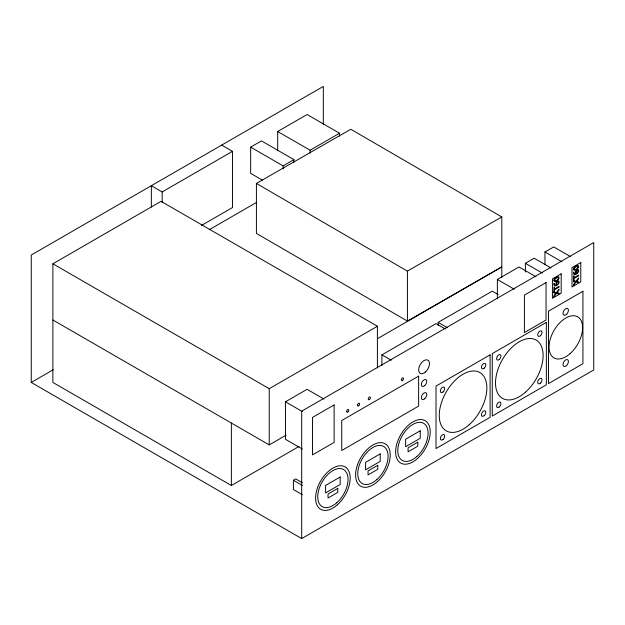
<?xml version="1.0" encoding="UTF-8"?>
<svg xmlns="http://www.w3.org/2000/svg" width="625" height="625" viewBox="0 0 625 625"><rect width="100%" height="100%" fill="white"/><g stroke="black" fill="none" stroke-linecap="round" stroke-linejoin="round"><path stroke-width="0.94" d="M151.352 207.023L151.352 185.703L162.172 191.945L232.484 151.352L232.484 207.562L201.516 225.438M262.305 180.094L250.648 173.367L250.648 147.141L261.469 140.891L293.922 159.633L293.922 162.547M277.672 150.727L277.672 131.508L307.094 114.523L339.547 133.258L339.547 136.141M298.977 446.461L231.367 485.5L52.883 382.445L52.883 263.789L161.055 201.336L377.406 326.242L377.406 367.914M250.648 147.141L283.102 165.875L293.922 159.633M277.672 131.508L310.117 150.242L339.547 133.258M209.227 229.727L256.555 202.406M323.32 124.352L323.32 86.422L31.25 255.039L31.25 382.445L53.195 369.773M52.883 263.789L269.234 388.695L377.406 326.242M377.57 338.633L501.805 266.906L407.422 321.086L256.414 233.406L256.414 183.445L350.789 129.266L501.805 216.945L501.805 277.641M302.359 449.039L285.453 439.281L285.453 401.805L307.094 389.32L323.992 399.078M497.367 298.68L497.367 279.461L519 266.969L535.898 276.734M525.383 272L525.383 263.289L534.148 258.227L551.047 267.984M544.961 264.57L544.961 251.984L553.727 246.922L570.625 256.68M381.93 365.586L381.93 354.852L436.016 323.625L445.312 328.992M438.18 325.305L438.18 322.375L492.266 291.148L498.18 294.562M52.883 319.992L269.234 444.898L286.133 435.141M553.883 292.109L554.492 291.758L554.492 289.766L559.023 287.148L559.023 286.359L554.492 288.977L554.492 286.984L553.883 287.336L553.883 293L555.898 293.273L553.883 295.859L553.883 296.758L556.453 293.445L559.023 293.852L559.023 292.992L556.969 292.711L559.023 290.078L559.023 289.172L556.414 292.539L553.883 292.141M573.461 280.805L574.07 280.453L574.07 278.461L578.602 275.844L578.602 275.055L574.07 277.672L574.07 275.68L573.461 276.031L573.461 281.695L575.477 281.969L573.461 284.555L573.461 285.461L576.031 282.141L578.602 282.547L578.602 281.688L576.547 281.406L578.602 278.773L578.602 277.867L575.992 281.234L573.461 280.836M302.445 494.75L293.406 489.523L293.406 480.281L295.734 478.938L302.305 482.734M301.68 538.578L593.75 369.961L593.75 242.555L301.68 411.172L301.68 538.578L31.25 382.445M256.414 183.445L407.422 271.125L501.805 216.945M544.961 251.984L561.867 261.742M525.383 263.289L542.289 273.047M497.367 279.461L514.266 289.219M221.664 145.109L232.484 151.352M438.18 322.375L447.477 327.742M381.93 354.852L391.227 360.219M285.453 401.805L302.359 411.562M293.406 480.281L302.445 485.5M407.422 271.125L407.422 321.086M310.117 150.242L310.117 153.125M283.102 165.875L283.102 168.789M269.234 388.695L269.234 444.898M231.367 423.039L231.367 485.5M162.172 191.945L162.172 202.609M553.805 284.008C553.719 288.43 560.648 283.938 558.859 281.117A2.312 1.336 -60 0 0 558.086 280.867L556.039 282.547L556.102 284.898L554.812 285.102A1.82 1.055 -60 0 1 554.406 284.492L554.516 283.328L553.805 284.008M573.383 272.703C573.297 277.125 580.227 272.633 578.438 269.812A2.312 1.336 -60 0 0 577.664 269.562L575.625 271.242L575.68 273.594L574.391 273.797A1.82 1.055 -60 0 1 573.984 273.188L574.094 271.992L573.383 272.703M556.336 283.297C557.539 288.086 560.336 277.609 556.336 283.297M575.922 271.992C577.117 276.781 579.914 266.305 575.922 271.992M553.82 280.227C553.75 283.727 558.922 280.094 559.086 278.102C559.148 274.602 553.992 278.242 553.82 280.227M573.398 268.922C573.336 272.422 578.5 268.789 578.672 266.797C578.727 263.297 573.57 266.938 573.398 268.922M554.383 280.055C557.875 283.609 561.281 272.312 554.383 280.055M573.961 268.75C577.453 272.305 580.859 261.008 573.961 268.75M334.133 404.93L312.5 417.422L312.5 454.891L334.133 442.406L334.133 404.93M546.047 282.586L524.406 295.078L524.406 332.547L546.047 320.055L546.047 282.586M561.188 273.844L552.43 278.898L552.43 298.258L561.188 293.203L561.188 273.844M580.766 262.539L572.008 267.594L572.008 286.953L580.766 281.898L580.766 262.539M418.641 376.125L341.734 420.531L341.734 450.508L418.641 406.102L418.641 376.125M582.93 291.266L548.516 311.133L548.516 383.578L582.93 363.711L582.93 291.266M490.102 354.852L436.016 386.078L436.016 448.531L490.102 417.305L490.102 354.852M546.352 322.375L492.266 353.602L492.266 416.055L546.352 384.828L546.352 322.375M340.188 477L325.586 485.438L325.586 492.93L340.188 484.5L340.188 477M380.211 453.898L365.609 462.328L365.609 469.82L380.211 461.391L380.211 453.898M420.234 430.789L405.633 439.219L405.633 446.711L420.234 438.281L420.234 430.789M337.758 488.398L328.023 494.023L328.023 498.016L337.758 492.398L337.758 488.398M377.781 465.297L368.047 470.914L368.047 474.914L377.781 469.289L377.781 465.297M417.805 442.188L408.07 447.805L408.07 451.805L417.805 446.18L417.805 442.188M424.75 385.609A3.828 2.211 -60 0 0 425.961 379.68A3.828 2.211 -60 0 0 421.438 383.695A3.828 2.211 -60 0 0 424.75 385.609M424.75 398.719A3.828 2.211 -60 0 0 425.961 392.797A3.828 2.211 -60 0 0 421.438 396.812A3.828 2.211 -60 0 0 424.75 398.719M425.461 371.984A7.648 4.414 -60 0 0 427.883 360.141A7.648 4.414 -60 0 0 418.836 368.164A7.648 4.414 -60 0 0 425.461 371.984M347.961 411.891A1.531 0.883 -60 0 0 348.445 409.523A1.531 0.883 -60 0 0 346.633 411.125A1.531 0.883 -60 0 0 347.961 411.891M358.781 405.648A1.531 0.883 -60 0 0 359.266 403.281A1.531 0.883 -60 0 0 357.453 404.883A1.531 0.883 -60 0 0 358.781 405.648M369.594 399.406A1.531 0.883 -60 0 0 370.078 397.031A1.531 0.883 -60 0 0 368.273 398.641A1.531 0.883 -60 0 0 369.594 399.406M402.695 380.289A1.531 0.883 -60 0 0 403.18 377.922A1.531 0.883 -60 0 0 401.375 379.531A1.531 0.883 -60 0 0 402.695 380.289M336.805 502.719A21.414 12.367 -60 0 0 343.594 469.539A21.414 12.367 -60 0 0 318.258 492.008A21.414 12.367 -60 0 0 336.805 502.719M337.367 504.805A24.477 14.133 -60 0 0 345.125 466.891A24.477 14.133 -60 0 0 316.172 492.57A24.477 14.133 -60 0 0 337.367 504.805M416.859 456.5A21.414 12.367 -60 0 0 423.648 423.328A21.414 12.367 -60 0 0 398.305 445.797A21.414 12.367 -60 0 0 416.859 456.5M417.414 458.594A24.477 14.133 -60 0 0 425.172 420.68A24.477 14.133 -60 0 0 396.219 446.352A24.477 14.133 -60 0 0 417.414 458.594M376.828 479.609A21.414 12.367 -60 0 0 383.617 446.43A21.414 12.367 -60 0 0 358.281 468.898A21.414 12.367 -60 0 0 376.828 479.609M377.391 481.703A24.477 14.133 -60 0 0 385.148 443.781A24.477 14.133 -60 0 0 356.195 469.461A24.477 14.133 -60 0 0 377.391 481.703M484.172 368.188A3.062 1.766 -60 0 0 485.141 363.445A3.062 1.766 -60 0 0 481.523 366.656A3.062 1.766 -60 0 0 484.172 368.188M443.07 391.914A3.062 1.766 -60 0 0 444.039 387.18A3.062 1.766 -60 0 0 440.422 390.383A3.062 1.766 -60 0 0 443.07 391.914M443.07 439.383A3.062 1.766 -60 0 0 444.039 434.641A3.062 1.766 -60 0 0 440.422 437.852A3.062 1.766 -60 0 0 443.07 439.383M469.219 424.68A33.656 19.43 -60 0 0 479.891 372.547A33.656 19.43 -60 0 0 440.07 407.852A33.656 19.43 -60 0 0 469.219 424.68M484.172 415.648A3.062 1.766 -60 0 0 485.141 410.906A3.062 1.766 -60 0 0 481.523 414.117A3.062 1.766 -60 0 0 484.172 415.648M540.422 335.711A3.062 1.766 -60 0 0 541.391 330.969A3.062 1.766 -60 0 0 537.773 334.18A3.062 1.766 -60 0 0 540.422 335.711M499.32 359.438A3.062 1.766 -60 0 0 500.289 354.703A3.062 1.766 -60 0 0 496.672 357.914A3.062 1.766 -60 0 0 499.32 359.438M499.32 406.906A3.062 1.766 -60 0 0 500.289 402.164A3.062 1.766 -60 0 0 496.672 405.375A3.062 1.766 -60 0 0 499.32 406.906M525.469 392.203A33.656 19.43 -60 0 0 536.141 340.07A33.656 19.43 -60 0 0 496.32 375.375A33.656 19.43 -60 0 0 525.469 392.203M540.422 383.172A3.062 1.766 -60 0 0 541.391 378.438A3.062 1.766 -60 0 0 537.773 381.641A3.062 1.766 -60 0 0 540.422 383.172M570.164 353.562A23.711 13.688 -60 0 0 577.68 316.828A23.711 13.688 -60 0 0 549.633 341.703A23.711 13.688 -60 0 0 570.164 353.562M566.422 365.641A3.828 2.211 -60 0 0 567.641 359.719A3.828 2.211 -60 0 0 563.109 363.727A3.828 2.211 -60 0 0 566.422 365.641M566.422 314.43A3.828 2.211 -60 0 0 567.641 308.508A3.828 2.211 -60 0 0 563.109 312.516A3.828 2.211 -60 0 0 566.422 314.43"/></g></svg>
